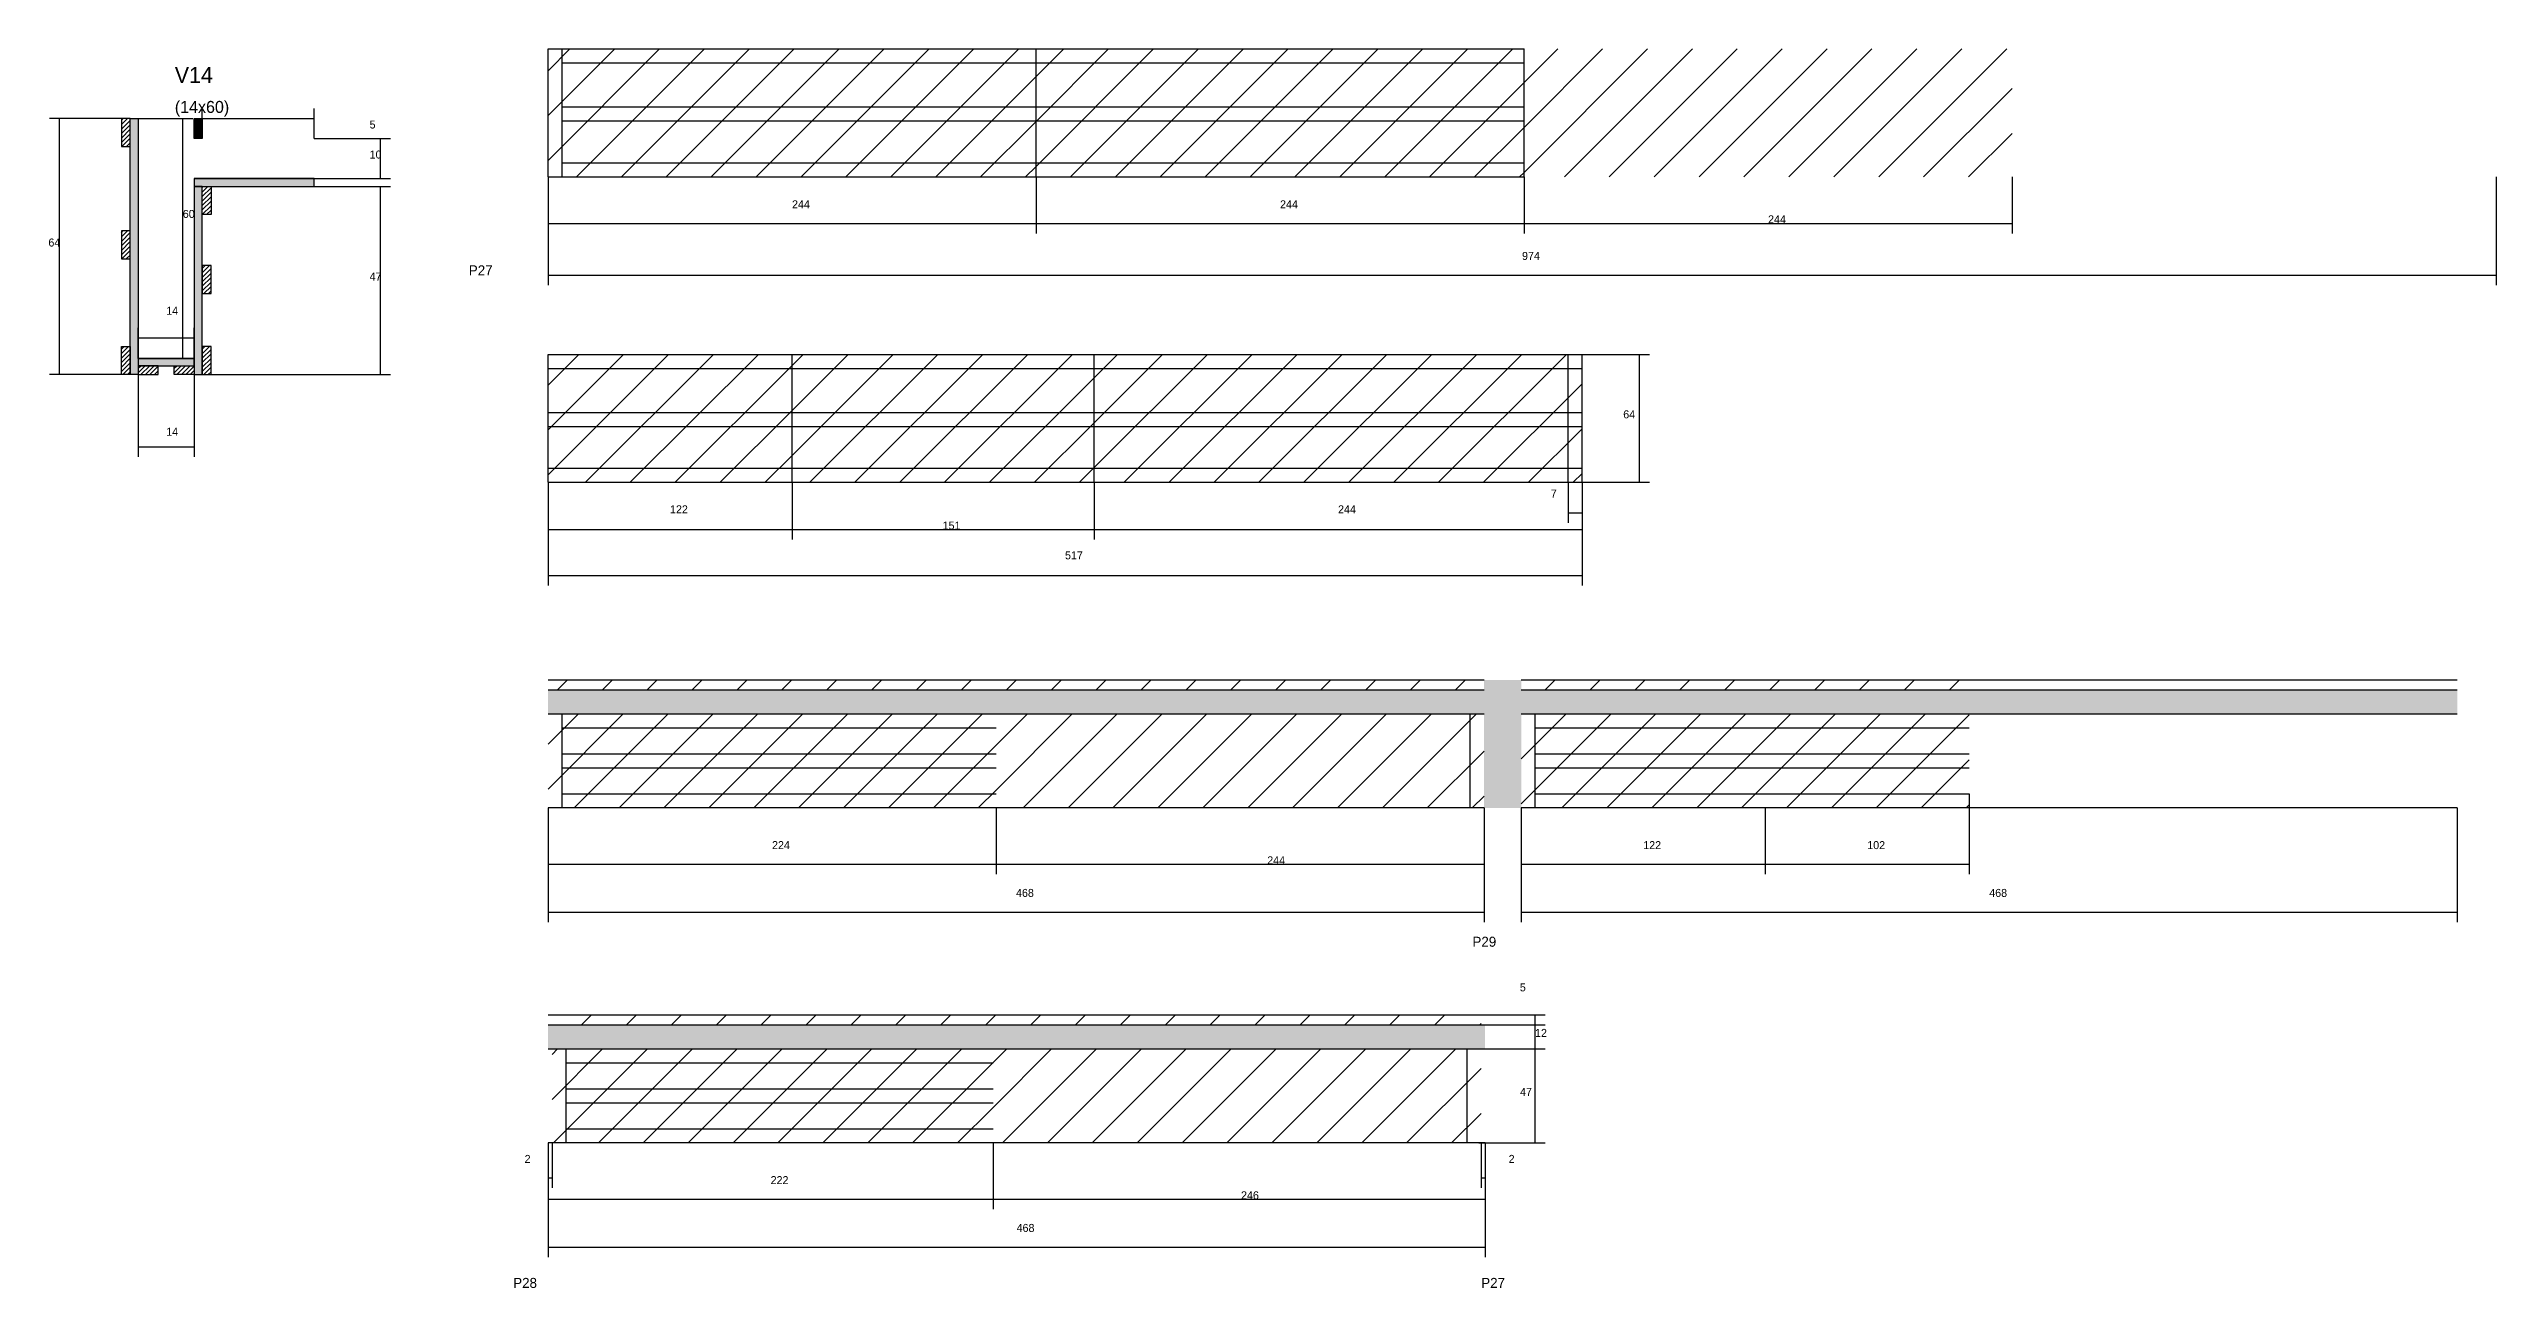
# Model space of a CAD drawing. Header units: metres. Extents: x -10265 to -9041, y 9686 to 10964.
# Drawn here: x -10265 to -9041, y 10345 to 10964 of the extents above; entities that cross this region are included whole.
import ezdxf

# ---------------------------------------------------------------- set-up
doc = ezdxf.new("R2010")
doc.units = ezdxf.units.M
for name, color, linetype in [('COTA', 241, 'Continuous'), ('Cota Seção (2x)', 4, 'Continuous'), ('Hachura', 253, 'Continuous'), ('Madeira', 126, 'Continuous'), ('NOMENCLATURA', 7, 'Continuous'), ('Painéis', 200, 'Continuous'), ('SARR_2.2x7', 40, 'Continuous'), ('Texto Seção', 7, 'Continuous')]:
    doc.layers.add(name, color=color, linetype=linetype)

msp = doc.modelspace()

# ---------------------------------------------------------------- hatches: boundary and pattern name
at = {"layer": 'COTA'}
h = msp.add_hatch(dxfattribs=at)
h.set_pattern_fill('AR-CONC', scale=0.03)
h.paths.add_polyline_path([(-9528.7, 10632), (-9060.7, 10632), (-9060.7, 10644), (-9528.7, 10644), (-9528.7, 10649), (-9547.3, 10649), (-9547.3, 10644), (-10015.3, 10644), (-10015.3, 10632), (-9547.3, 10632), (-9547.3, 10585), (-9528.7, 10585)])
h = msp.add_hatch(dxfattribs=at)
h.set_pattern_fill('AR-CONC', scale=0.03)
h.paths.add_polyline_path([(-10015.3, 10476.5), (-10015.3, 10464.5), (-9546.8, 10464.5), (-9546.8, 10476.5)])
at = {"layer": 'Hachura'}
h = msp.add_hatch(dxfattribs=at)
h.set_pattern_fill('ANSI31', scale=5)
h.paths.add_polyline_path([(-9771.3, 10900.5), (-9771.3, 10964.5), (-10015.3, 10964.5), (-10015.3, 10900.5)])
h = msp.add_hatch(dxfattribs=at)
h.set_pattern_fill('ANSI31', scale=5)
h.paths.add_polyline_path([(-9771.3, 10964.5), (-9771.3, 10900.5), (-9527.3, 10900.5), (-9527.3, 10964.5)])
h = msp.add_hatch(dxfattribs=at)
h.set_pattern_fill('ANSI31', scale=5)
h.paths.add_polyline_path([(-9283.3, 10900.5), (-9283.3, 10964.5), (-9527.3, 10964.5), (-9527.3, 10900.5)])
h = msp.add_hatch(dxfattribs=at)
h.set_pattern_fill('ANSI31', scale=0.5)
h.paths.add_polyline_path([(-10224.2, 10929.7), (-10228.6, 10929.7), (-10228.6, 10929.7), (-10228.6, 10915.7), (-10228.6, 10915.7), (-10224.2, 10915.7), (-10224.2, 10915.7), (-10224.2, 10929.7)])
h = msp.add_hatch(color=8, dxfattribs=at)
h.dxf.hatch_style = 1
h.paths.add_polyline_path([(-10224.2, 10929.7), (-10220.2, 10929.7), (-10220.2, 10929.7), (-10220.2, 10801.7), (-10220.2, 10801.7), (-10224.2, 10801.7), (-10224.2, 10801.7), (-10224.2, 10929.7)])
h = msp.add_hatch(color=8, dxfattribs=at)
h.dxf.hatch_style = 1
h.paths.add_polyline_path([(-10192.2, 10929.7), (-10188.2, 10929.7), (-10188.2, 10929.7), (-10188.2, 10919.7), (-10188.2, 10919.7), (-10192.2, 10919.7), (-10192.2, 10919.7), (-10192.2, 10929.7)])
h = msp.add_hatch(color=8, dxfattribs=at)
h.dxf.hatch_style = 1
h.paths.add_polyline_path([(-10132.2, 10895.7), (-10132.2, 10899.7), (-10132.2, 10899.7), (-10192.2, 10899.7), (-10192.2, 10899.7), (-10192.2, 10895.7), (-10192.2, 10895.7), (-10132.2, 10895.7)])
h = msp.add_hatch(color=8, dxfattribs=at)
h.dxf.hatch_style = 1
h.paths.add_polyline_path([(-10188.2, 10895.7), (-10192.2, 10895.7), (-10192.2, 10895.7), (-10192.2, 10801.7), (-10192.2, 10801.7), (-10188.2, 10801.7), (-10188.2, 10801.7), (-10188.2, 10895.7)])
h = msp.add_hatch(dxfattribs=at)
h.set_pattern_fill('ANSI31', scale=0.5)
h.paths.add_polyline_path([(-10188.2, 10895.7), (-10183.8, 10895.7), (-10183.8, 10895.7), (-10183.8, 10881.7), (-10183.8, 10881.7), (-10188.2, 10881.7), (-10188.2, 10881.7), (-10188.2, 10895.7)])
h = msp.add_hatch(dxfattribs=at)
h.set_pattern_fill('ANSI31', scale=0.5)
h.paths.add_polyline_path([(-10228.6, 10859.5), (-10224.2, 10859.5), (-10224.2, 10859.5), (-10224.2, 10873.5), (-10224.2, 10873.5), (-10228.6, 10873.5), (-10228.6, 10873.5), (-10228.6, 10859.5)])
h = msp.add_hatch(dxfattribs=at)
h.set_pattern_fill('ANSI31', scale=0.5)
h.paths.add_polyline_path([(-10188.2, 10842.2), (-10183.8, 10842.2), (-10183.8, 10842.2), (-10183.8, 10856.2), (-10183.8, 10856.2), (-10188.2, 10856.2), (-10188.2, 10856.2), (-10188.2, 10842.2)])
h = msp.add_hatch(dxfattribs=at)
h.set_pattern_fill('ANSI31', scale=0.5)
h.paths.add_polyline_path([(-10224.2, 10801.7), (-10228.6, 10801.7), (-10228.6, 10801.7), (-10228.6, 10815.7), (-10228.6, 10815.7), (-10224.2, 10815.7), (-10224.2, 10815.7), (-10224.2, 10801.7)])
h = msp.add_hatch(color=8, dxfattribs=at)
h.dxf.hatch_style = 1
h.paths.add_polyline_path([(-10192.2, 10806.1), (-10192.2, 10809.7), (-10192.2, 10809.7), (-10220.2, 10809.7), (-10220.2, 10809.7), (-10220.2, 10806.1), (-10220.2, 10806.1), (-10192.2, 10806.1)])
h = msp.add_hatch(dxfattribs=at)
h.set_pattern_fill('ANSI31', scale=0.5)
h.paths.add_polyline_path([(-10210.2, 10801.7), (-10210.2, 10806.1), (-10210.2, 10806.1), (-10220.2, 10806.1), (-10220.2, 10806.1), (-10220.2, 10801.7), (-10220.2, 10801.7), (-10210.2, 10801.7)])
h = msp.add_hatch(dxfattribs=at)
h.set_pattern_fill('ANSI31', scale=0.5)
h.paths.add_polyline_path([(-10202.2, 10801.7), (-10202.2, 10806.1), (-10202.2, 10806.1), (-10192.2, 10806.1), (-10192.2, 10806.1), (-10192.2, 10801.7), (-10192.2, 10801.7), (-10202.2, 10801.7)])
h = msp.add_hatch(dxfattribs=at)
h.set_pattern_fill('ANSI31', scale=0.5)
h.paths.add_polyline_path([(-10188.2, 10801.7), (-10183.8, 10801.7), (-10183.8, 10801.7), (-10183.8, 10815.7), (-10183.8, 10815.7), (-10188.2, 10815.7), (-10188.2, 10815.7), (-10188.2, 10801.7)])
h = msp.add_hatch(dxfattribs=at)
h.set_pattern_fill('ANSI31', scale=5)
h.paths.add_polyline_path([(-9893.3, 10747.8), (-9893.3, 10811.8), (-10015.3, 10811.8), (-10015.3, 10747.8)])
h = msp.add_hatch(dxfattribs=at)
h.set_pattern_fill('ANSI31', scale=5)
h.paths.add_polyline_path([(-9742.3, 10747.8), (-9742.3, 10811.8), (-9893.3, 10811.8), (-9893.3, 10747.8)])
h = msp.add_hatch(dxfattribs=at)
h.set_pattern_fill('ANSI31', scale=5)
h.paths.add_polyline_path([(-9498.3, 10747.8), (-9498.3, 10811.8), (-9742.3, 10811.8), (-9742.3, 10747.8)])
h = msp.add_hatch(dxfattribs=at)
h.set_pattern_fill('ANSI31', scale=5)
h.paths.add_polyline_path([(-10015.3, 10649), (-10015.3, 10644), (-9791.3, 10644), (-9791.3, 10649)])
h = msp.add_hatch(dxfattribs=at)
h.set_pattern_fill('ANSI31', scale=5)
h.paths.add_polyline_path([(-9791.3, 10649), (-9791.3, 10644), (-9547.3, 10644), (-9547.3, 10649)])
h = msp.add_hatch(dxfattribs=at)
h.set_pattern_fill('ANSI31', scale=5)
h.paths.add_polyline_path([(-9528.7, 10649), (-9528.7, 10644), (-9406.7, 10644), (-9406.7, 10649)])
h = msp.add_hatch(dxfattribs=at)
h.set_pattern_fill('ANSI31', scale=5)
h.paths.add_polyline_path([(-9304.7, 10644), (-9304.7, 10649), (-9406.7, 10649), (-9406.7, 10644)])
h = msp.add_hatch(dxfattribs=at)
h.set_pattern_fill('ANSI31', scale=5)
h.paths.add_polyline_path([(-9791.3, 10585), (-9791.3, 10632), (-10015.3, 10632), (-10015.3, 10585)])
h = msp.add_hatch(dxfattribs=at)
h.set_pattern_fill('ANSI31', scale=5)
h.paths.add_polyline_path([(-9791.3, 10632), (-9791.3, 10585), (-9547.3, 10585), (-9547.3, 10632)])
h = msp.add_hatch(dxfattribs=at)
h.set_pattern_fill('ANSI31', scale=5)
h.paths.add_polyline_path([(-9406.7, 10585), (-9406.7, 10632), (-9528.7, 10632), (-9528.7, 10585)])
h = msp.add_hatch(dxfattribs=at)
h.set_pattern_fill('ANSI31', scale=5)
h.paths.add_polyline_path([(-9304.7, 10585), (-9304.7, 10632), (-9406.7, 10632), (-9406.7, 10585)])
h = msp.add_hatch(dxfattribs=at)
h.set_pattern_fill('ANSI31', scale=5)
h.paths.add_polyline_path([(-9792.8, 10476.5), (-9792.8, 10481.5), (-10013.3, 10481.5), (-10013.3, 10476.5)])
h = msp.add_hatch(dxfattribs=at)
h.set_pattern_fill('ANSI31', scale=5)
h.paths.add_polyline_path([(-9792.8, 10481.5), (-9792.8, 10476.5), (-9548.8, 10476.5), (-9548.8, 10481.5)])
h = msp.add_hatch(dxfattribs=at)
h.set_pattern_fill('ANSI31', scale=5)
h.paths.add_polyline_path([(-9792.8, 10417.5), (-9792.8, 10464.5), (-10013.3, 10464.5), (-10013.3, 10417.5)])
h = msp.add_hatch(dxfattribs=at)
h.set_pattern_fill('ANSI31', scale=5)
h.paths.add_polyline_path([(-9548.8, 10417.5), (-9548.8, 10464.5), (-9792.8, 10464.5), (-9792.8, 10417.5)])

# ---------------------------------------------------------------- linework, layer by layer
at = {"layer": 'COTA'}
for p, q in [((-10224.2, 10929.7), (-10264.6, 10929.7)), ((-10259.6, 10801.7), (-10259.6, 10929.7)), ((-10188.2, 10929.7), (-10188.2, 10934.7)), ((-10188.2, 10929.7), (-10132.2, 10929.7)), ((-10132.2, 10919.7), (-10132.2, 10934.7)), ((-10132.2, 10919.7), (-10094, 10919.7)), ((-10099, 10899.7), (-10099, 10919.7)), ((-10132.2, 10899.7), (-10094, 10899.7)), ((-10132.2, 10895.7), (-10094, 10895.7)), ((-10099, 10801.7), (-10099, 10895.7)), ((-10015.3, 10900.5), (-10015.3, 10872.3)), ((-10015.3, 10900.5), (-10015.3, 10846.4)), ((-9771.3, 10900.5), (-9771.3, 10872.3)), ((-9771.3, 10900.5), (-9771.3, 10872.3)), ((-9527.3, 10900.5), (-9527.3, 10872.3)), ((-9527.3, 10900.5), (-9527.3, 10872.3)), ((-9283.3, 10900.5), (-9283.3, 10872.3)), ((-9041.3, 10900.5), (-9041.3, 10846.4)), ((-10015.3, 10877.3), (-9771.3, 10877.3)), ((-9771.3, 10877.3), (-9527.3, 10877.3)), ((-9527.3, 10877.3), (-9283.3, 10877.3)), ((-10015.3, 10851.4), (-9041.3, 10851.4)), ((-9498.3, 10811.8), (-9464.6, 10811.8)), ((-9469.6, 10747.8), (-9469.6, 10811.8)), ((-10228.6, 10801.7), (-10264.6, 10801.7)), ((-10220.2, 10801.7), (-10220.2, 10760.6)), ((-10192.2, 10801.7), (-10192.2, 10760.6)), ((-10183.8, 10801.7), (-10094, 10801.7)), ((-10220.2, 10765.6), (-10192.2, 10765.6)), ((-10015.3, 10747.8), (-10015.3, 10719.2)), ((-10015.3, 10747.8), (-10015.3, 10696.2)), ((-9893.3, 10747.8), (-9893.3, 10719.2)), ((-9893.3, 10747.8), (-9893.3, 10719.2)), ((-9742.3, 10747.8), (-9742.3, 10719.2)), ((-9742.3, 10747.8), (-9742.3, 10719.2)), ((-9505.3, 10747.8), (-9505.3, 10727.6)), ((-9498.3, 10747.8), (-9498.3, 10719.2)), ((-9498.3, 10747.8), (-9464.6, 10747.8)), ((-9498.3, 10747.8), (-9498.3, 10696.2)), ((-9498.3, 10747.8), (-9498.3, 10727.6)), ((-9505.3, 10732.6), (-9498.3, 10732.6)), ((-10015.3, 10724.2), (-9893.3, 10724.2)), ((-9893.3, 10724.2), (-9742.3, 10724.2)), ((-9742.3, 10724.2), (-9498.3, 10724.2)), ((-10015.3, 10701.2), (-9498.3, 10701.2)), ((-10015.3, 10585), (-10015.3, 10551.8)), ((-10015.3, 10585), (-10015.3, 10527.9)), ((-9791.3, 10585), (-9791.3, 10551.8)), ((-9791.3, 10585), (-9791.3, 10551.8)), ((-9547.3, 10585), (-9547.3, 10551.8)), ((-9547.3, 10585), (-9547.3, 10527.9)), ((-9528.7, 10585), (-9528.7, 10551.8)), ((-9528.7, 10585), (-9528.7, 10527.9)), ((-9406.7, 10585), (-9406.7, 10551.8)), ((-9406.7, 10585), (-9406.7, 10551.8)), ((-9304.7, 10592), (-9304.7, 10551.8)), ((-9060.7, 10585), (-9060.7, 10527.9)), ((-10015.3, 10556.8), (-9791.3, 10556.8)), ((-9791.3, 10556.8), (-9547.3, 10556.8)), ((-9528.7, 10556.8), (-9406.7, 10556.8)), ((-9406.7, 10556.8), (-9304.7, 10556.8)), ((-10015.3, 10532.9), (-9547.3, 10532.9)), ((-9528.7, 10532.9), (-9060.7, 10532.9)), ((-9549.9, 10481.5), (-9516.8, 10481.5)), ((-9549.9, 10476.5), (-9516.8, 10476.5)), ((-9549.9, 10476.5), (-9516.8, 10476.5)), ((-9521.8, 10476.5), (-9521.8, 10481.5)), ((-9521.8, 10464.5), (-9521.8, 10476.5)), ((-9549.9, 10464.5), (-9516.8, 10464.5)), ((-9549.9, 10464.5), (-9516.8, 10464.5)), ((-9521.8, 10417.5), (-9521.8, 10464.5)), ((-10015.3, 10417.5), (-10015.3, 10384.3)), ((-10015.3, 10417.5), (-10015.3, 10360.4)), ((-10015.3, 10417.5), (-10015.3, 10395)), ((-10013.3, 10417.5), (-10013.3, 10395)), ((-9792.8, 10417.5), (-9792.8, 10384.3)), ((-9792.8, 10417.5), (-9792.8, 10384.3)), ((-9549.9, 10417.5), (-9516.8, 10417.5)), ((-9548.8, 10417.5), (-9548.8, 10395)), ((-9546.8, 10417.5), (-9546.8, 10384.3)), ((-9546.8, 10417.5), (-9546.8, 10360.4)), ((-9546.8, 10417.5), (-9546.8, 10395)), ((-10015.3, 10400), (-10013.3, 10400)), ((-9548.8, 10400), (-9546.8, 10400)), ((-10015.3, 10389.3), (-9792.8, 10389.3)), ((-9792.8, 10389.3), (-9546.8, 10389.3)), ((-10015.3, 10365.4), (-9546.8, 10365.4))]:
    msp.add_line(p, q, dxfattribs=at)
at = {"layer": 'Cota Seção (2x)'}
for p, q in [((-10220.2, 10929.7), (-10192.9, 10929.7)), ((-10197.9, 10809.7), (-10197.9, 10929.7)), ((-10220.2, 10809.7), (-10220.2, 10825.1)), ((-10220.2, 10820.1), (-10192.2, 10820.1)), ((-10192.2, 10809.7), (-10192.2, 10825.1)), ((-10220.2, 10809.7), (-10192.9, 10809.7))]:
    msp.add_line(p, q, dxfattribs=at)
at = {"layer": 'Madeira'}
for points in [[(-10224.2, 10929.7), (-10228.6, 10929.7), (-10228.6, 10915.7), (-10224.2, 10915.7)], [(-10188.2, 10895.7), (-10183.8, 10895.7), (-10183.8, 10881.7), (-10188.2, 10881.7)], [(-10228.6, 10859.5), (-10224.2, 10859.5), (-10224.2, 10873.5), (-10228.6, 10873.5)], [(-10188.2, 10842.2), (-10183.8, 10842.2), (-10183.8, 10856.2), (-10188.2, 10856.2)], [(-10224.2, 10801.7), (-10228.6, 10801.7), (-10228.6, 10815.7), (-10224.2, 10815.7)], [(-10210.2, 10801.7), (-10210.2, 10806.1), (-10220.2, 10806.1), (-10220.2, 10801.7)], [(-10202.2, 10801.7), (-10202.2, 10806.1), (-10192.2, 10806.1), (-10192.2, 10801.7)], [(-10188.2, 10801.7), (-10183.8, 10801.7), (-10183.8, 10815.7), (-10188.2, 10815.7)]]:
    msp.add_lwpolyline(points, close=True, dxfattribs=at)
at = {"layer": 'Painéis'}
for p, q in [((-10015.3, 10964.5), (-9527.3, 10964.5)), ((-10015.3, 10900.5), (-10015.3, 10964.5)), ((-9771.3, 10900.5), (-9771.3, 10964.5)), ((-9527.3, 10900.5), (-9527.3, 10964.5)), ((-10192.2, 10899.7), (-10132.2, 10899.7)), ((-10015.3, 10900.5), (-9527.3, 10900.5)), ((-10220.2, 10809.7), (-10192.2, 10809.7)), ((-10015.3, 10811.8), (-9498.3, 10811.8)), ((-10015.3, 10747.8), (-10015.3, 10811.8)), ((-9893.3, 10747.8), (-9893.3, 10811.8)), ((-9742.3, 10747.8), (-9742.3, 10811.8)), ((-9498.3, 10747.8), (-9498.3, 10811.8)), ((-10015.3, 10747.8), (-9498.3, 10747.8))]:
    msp.add_line(p, q, dxfattribs=at)
for points in [[(-10224.2, 10929.7), (-10220.2, 10929.7), (-10220.2, 10801.7), (-10224.2, 10801.7)], [(-10192.2, 10929.7), (-10188.2, 10929.7), (-10188.2, 10919.7), (-10192.2, 10919.7)], [(-10132.2, 10895.7), (-10132.2, 10899.7), (-10192.2, 10899.7), (-10192.2, 10895.7)], [(-10188.2, 10895.7), (-10192.2, 10895.7), (-10192.2, 10801.7), (-10188.2, 10801.7)], [(-10192.2, 10806.1), (-10192.2, 10809.7), (-10220.2, 10809.7), (-10220.2, 10806.1)]]:
    msp.add_lwpolyline(points, close=True, dxfattribs=at)
for points in [[(-10015.3, 10649), (-9547.3, 10649)], [(-9528.7, 10649), (-9060.7, 10649)], [(-10015.3, 10644), (-9547.3, 10644)], [(-9528.7, 10644), (-9060.7, 10644)], [(-10015.3, 10632), (-9547.3, 10632)], [(-9528.7, 10632), (-9060.7, 10632)], [(-9547.3, 10585), (-10015.3, 10585)], [(-9060.7, 10585), (-9528.7, 10585)], [(-10015.3, 10481.5), (-9546.8, 10481.5)], [(-10015.3, 10476.5), (-9546.8, 10476.5)], [(-10015.3, 10464.5), (-9546.8, 10464.5)], [(-9546.8, 10417.5), (-10015.3, 10417.5)]]:
    msp.add_lwpolyline(points, dxfattribs=at)
at = {"layer": 'SARR_2.2x7'}
for p, q in [((-10008.3, 10900.5), (-10008.3, 10964.5)), ((-10008.3, 10957.5), (-9771.3, 10957.5)), ((-9771.3, 10957.5), (-9527.3, 10957.5)), ((-10008.3, 10935.5), (-9771.3, 10935.5)), ((-10008.3, 10928.5), (-9771.3, 10928.5)), ((-9771.3, 10935.5), (-9527.3, 10935.5)), ((-9771.3, 10928.5), (-9527.3, 10928.5)), ((-10008.3, 10907.5), (-9771.3, 10907.5)), ((-9771.3, 10907.5), (-9527.3, 10907.5)), ((-10015.3, 10804.8), (-9893.3, 10804.8)), ((-9893.3, 10804.8), (-9742.3, 10804.8)), ((-9742.3, 10804.8), (-9498.3, 10804.8)), ((-9505.3, 10747.8), (-9505.3, 10811.8)), ((-10015.3, 10782.8), (-9893.3, 10782.8)), ((-9893.3, 10782.8), (-9742.3, 10782.8)), ((-9742.3, 10782.8), (-9498.3, 10782.8)), ((-10015.3, 10775.8), (-9893.3, 10775.8)), ((-9893.3, 10775.8), (-9742.3, 10775.8)), ((-9742.3, 10775.8), (-9498.3, 10775.8)), ((-10015.3, 10754.8), (-9893.3, 10754.8)), ((-9893.3, 10754.8), (-9742.3, 10754.8)), ((-9742.3, 10754.8), (-9498.3, 10754.8)), ((-10008.3, 10585), (-10008.3, 10632)), ((-10008.3, 10625), (-9791.3, 10625)), ((-9554.3, 10585), (-9554.3, 10632)), ((-9521.7, 10585), (-9521.7, 10632)), ((-9521.7, 10625), (-9406.7, 10625)), ((-9406.7, 10625), (-9304.7, 10625)), ((-10008.3, 10612), (-9791.3, 10612)), ((-9521.7, 10612), (-9406.7, 10612)), ((-9406.7, 10612), (-9304.7, 10612)), ((-10008.3, 10605), (-9791.3, 10605)), ((-9521.7, 10605), (-9406.7, 10605)), ((-9406.7, 10605), (-9304.7, 10605)), ((-10008.3, 10592), (-9791.3, 10592)), ((-9521.7, 10592), (-9406.7, 10592)), ((-9406.7, 10592), (-9304.7, 10592)), ((-10006.3, 10417.5), (-10006.3, 10464.5)), ((-9555.8, 10417.5), (-9555.8, 10464.5)), ((-10006.3, 10457.5), (-9792.8, 10457.5)), ((-10006.3, 10444.5), (-9792.8, 10444.5)), ((-10006.3, 10437.5), (-9792.8, 10437.5)), ((-10006.3, 10424.5), (-9792.8, 10424.5))]:
    msp.add_line(p, q, dxfattribs=at)

# ---------------------------------------------------------------- texts
at = {"layer": 'COTA'}
for s, p in [('5', (-10104.5, 10924.7)), ('10', (-10104.5, 10909.7)), ('244', (-9893.3, 10884.8)), ('244', (-9649.3, 10884.8)), ('244', (-9405.3, 10877.3)), ('64', (-10265.1, 10865.7)), ('47', (-10104.5, 10848.7)), ('974', (-9528.3, 10859)), ('64', (-9477.7, 10779.8)), ('14', (-10206.2, 10771.1)), ('7', (-9513.9, 10740.2)), ('122', (-9954.3, 10732.3)), ('244', (-9620.3, 10732.3)), ('151', (-9818, 10724.2)), ('517', (-9756.8, 10709.3)), ('224', (-9903.3, 10564.4)), ('244', (-9655.7, 10556.8)), ('122', (-9467.7, 10564.4)), ('102', (-9355.7, 10564.4)), ('468', (-9781.3, 10540.5)), ('468', (-9294.7, 10540.5)), ('5', (-9529.4, 10493.3)), ('12', (-9521.8, 10470.5)), ('47', (-9529.3, 10441)), ('2', (-10027, 10407.5)), ('222', (-9904, 10396.9)), ('2', (-9535, 10407.5)), ('246', (-9668.8, 10389.3)), ('468', (-9781, 10373))]:
    msp.add_text(s, height=4, dxfattribs=at).set_placement(p)
at = {"layer": 'Cota Seção (2x)'}
for s, p in [('60', (-10197.9, 10880)), ('14', (-10206.2, 10831.6))]:
    msp.add_text(s, height=4, dxfattribs=at).set_placement(p)
at = {"layer": 'NOMENCLATURA'}
for s, p in [('P27', (-10054.9, 10851.3)), ('P29', (-9553.1, 10515.6)), ('P28', (-10032.7, 10345)), ('P27', (-9548.7, 10345))]:
    msp.add_text(s, height=5, dxfattribs=at).set_placement(p)
at = {"layer": 'Texto Seção'}
for s, height, p in [('V14', 8, (-10201.9, 10947.5)), ('(14x60)', 6, (-10201.9, 10932.5))]:
    msp.add_text(s, height=height, dxfattribs=at).set_placement(p)

doc.saveas('drawing.dxf')
